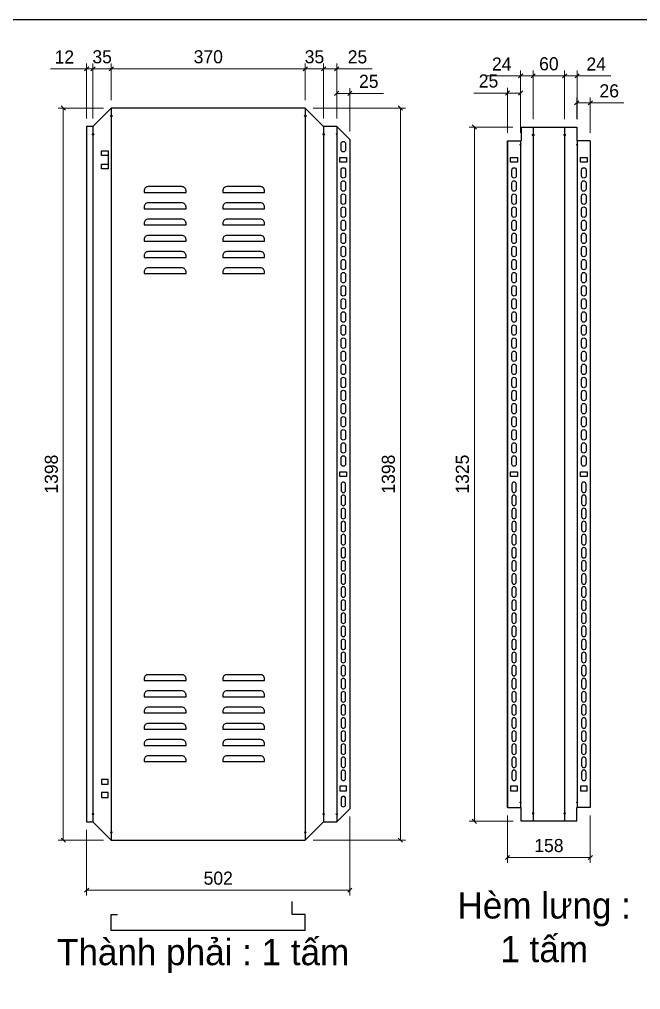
# Model space of a CAD drawing. Header units: millimetres. Extents: x 0 to 4455, y 0 to 3150.
# Drawn here: x 1894 to 3079, y 1298 to 3150 of the extents above; entities that cross this region are included whole.
import ezdxf
from ezdxf.enums import TextEntityAlignment as Align

# ---------------------------------------------------------------- set-up
doc = ezdxf.new("R2010")
doc.units = ezdxf.units.MM
doc.layers.add('CNC', color=7, linetype='Continuous')
doc.layers.add('DIM', color=253, linetype='Continuous')
doc.styles.add('Tahoma (Input Text)', font='tahoma.ttf')
doc.dimstyles.new('Dim-25', dxfattribs={"dimtxt": 25, "dimasz": 8, "dimexe": 10, "dimexo": 15, "dimgap": 10, "dimtad": 1, "dimdec": 0, "dimtxsty": 'Standard', "dimblk": 'OBLIQUE', "dimcen": 10, "dimclrd": 5, "dimclre": 5, "dimclrt": 3, "dimazin": 3, "dimtfac": 1, "dimtdec": 0, "dimtmove": 0, "dimatfit": 3, "dimldrblk": 'OBLIQUE', "dimlwd": 9, "dimlwe": 9})

# ---------------------------------------------------------------- blocks, each defined once
blk = doc.blocks.new('khungtenAsean2')
at = {"color": 7}
blk.add_lwpolyline([(0, 0), (2970, 0), (2970, -2100), (0, -2100)], close=True, dxfattribs=at)
at = {"color": 1, "style": 'Tahoma (Input Text)', "flags": 8}
for tag, p in [('#01', (137.1, -2021.3)), ('#03', (506.6, -2019.3)), ('#05', (1106.6, -2021.3)), ('#07', (1834.7, -2021.3)), ('#09', (2146.7, -2021.3)), ('#02', (98.5, -2081.3)), ('#04', (486.1, -2081.3)), ('#06', (1065.3, -2081.3)), ('#08', (1817.4, -2081.3)), ('#10', (2146.7, -2081.3))]:
    blk.add_attdef(tag, p, '', height=25, dxfattribs=at)
blk.add_attdef('#11', text='', height=25, dxfattribs=at).set_placement((2915, -2067.3), align=Align.CENTER)
blk = doc.blocks.new('*D10')
at = {"color": 0, "linetype": 'ByBlock', "lineweight": -2}
for p, q in [((1981.2, 2976.7), (1973.2, 2984.7)), ((1973.2, 1587.1), (1981.2, 1579.1))]:
    blk.add_line(p, q, dxfattribs=at)
at = {"layer": 'Defpoints', "color": 0, "transparency": 16777216}
for p in [(2068.8, 2980.7), (1977.2, 1583.1), (2068.8, 1583.1)]:
    blk.add_point(p, dxfattribs=at)
at = {"layer": 'DIM', "color": 5, "lineweight": 9, "transparency": 16777216}
for p, q in [((2053.8, 2980.7), (1967.2, 2980.7)), ((1977.2, 2980.7), (1977.2, 1583.1)), ((2053.8, 1583.1), (1967.2, 1583.1))]:
    blk.add_line(p, q, dxfattribs=at)
at = {"layer": 'DIM', "color": 3, "transparency": 16777216, "insert": (1954.5, 2281.9), "char_height": 25, "attachment_point": 5, "rotation": 90}
blk.add_mtext('1398', dxfattribs=at)
blk = doc.blocks.new('_Oblique')
at = {"color": 0, "linetype": 'ByBlock', "lineweight": -2}
blk.add_line((-0.5, -0.5), (0.5, 0.5), dxfattribs=at)
blk = doc.blocks.new('*D11')
at = {"color": 0, "linetype": 'ByBlock', "lineweight": -2}
for p, q in [((2072.8, 3059.7), (2064.8, 3051.7)), ((2434.8, 3051.7), (2442.8, 3059.7))]:
    blk.add_line(p, q, dxfattribs=at)
at = {"layer": 'Defpoints', "color": 0, "transparency": 16777216}
for p in [(2068.8, 3055.7), (2068.8, 2980.7), (2438.8, 2980.7)]:
    blk.add_point(p, dxfattribs=at)
at = {"layer": 'DIM', "color": 5, "lineweight": 9, "transparency": 16777216}
for p, q in [((2068.8, 2995.7), (2068.8, 3065.7)), ((2438.8, 2995.7), (2438.8, 3065.7)), ((2438.8, 3055.7), (2068.8, 3055.7))]:
    blk.add_line(p, q, dxfattribs=at)
at = {"layer": 'DIM', "color": 3, "transparency": 16777216, "insert": (2253.8, 3078.5), "char_height": 25, "attachment_point": 5}
blk.add_mtext('370', dxfattribs=at)
blk = doc.blocks.new('*D12')
at = {"color": 0, "linetype": 'ByBlock', "lineweight": -2}
for p, q in [((2037.8, 3059.7), (2029.8, 3051.7)), ((2064.8, 3051.7), (2072.8, 3059.7))]:
    blk.add_line(p, q, dxfattribs=at)
at = {"layer": 'Defpoints', "color": 0, "transparency": 16777216}
for p in [(2033.8, 3055.7), (2068.8, 2980.7), (2033.8, 2945.7)]:
    blk.add_point(p, dxfattribs=at)
at = {"layer": 'DIM', "color": 5, "lineweight": 9, "transparency": 16777216}
for p, q in [((2033.8, 2960.7), (2033.8, 3065.7)), ((2068.8, 2995.7), (2068.8, 3065.7)), ((2068.8, 3055.7), (2033.8, 3055.7))]:
    blk.add_line(p, q, dxfattribs=at)
at = {"layer": 'DIM', "color": 3, "transparency": 16777216, "insert": (2051.3, 3078.5), "char_height": 25, "attachment_point": 5}
blk.add_mtext('35', dxfattribs=at)
blk = doc.blocks.new('*D13')
at = {"color": 0, "linetype": 'ByBlock', "lineweight": -2}
for p, q in [((2017.8, 3051.7), (2025.8, 3059.7)), ((2037.8, 3059.7), (2029.8, 3051.7))]:
    blk.add_line(p, q, dxfattribs=at)
at = {"layer": 'Defpoints', "color": 0, "transparency": 16777216}
for p in [(2021.8, 3055.7), (2021.8, 2945.7), (2033.8, 2945.7)]:
    blk.add_point(p, dxfattribs=at)
at = {"layer": 'DIM', "color": 5, "lineweight": 9, "transparency": 16777216}
for p, q in [((2021.8, 2960.7), (2021.8, 3065.7)), ((2033.8, 2960.7), (2033.8, 3065.7)), ((2021.8, 3055.7), (1952.6, 3055.7)), ((2033.8, 3055.7), (2021.8, 3055.7)), ((2033.8, 3055.7), (2041.8, 3055.7))]:
    blk.add_line(p, q, dxfattribs=at)
at = {"layer": 'DIM', "color": 3, "transparency": 16777216, "insert": (1979.2, 3078.2), "char_height": 25, "attachment_point": 5}
blk.add_mtext('12', dxfattribs=at)
blk = doc.blocks.new('*D14')
at = {"color": 0, "linetype": 'ByBlock', "lineweight": -2}
for p, q in [((2025.8, 1491.8), (2017.8, 1483.8)), ((2519.8, 1483.8), (2527.8, 1491.8))]:
    blk.add_line(p, q, dxfattribs=at)
at = {"layer": 'Defpoints', "color": 0, "transparency": 16777216}
for p in [(2523.8, 1643.1), (2021.8, 1618.1), (2021.8, 1487.8)]:
    blk.add_point(p, dxfattribs=at)
at = {"layer": 'DIM', "color": 5, "lineweight": 9, "transparency": 16777216}
for p, q in [((2523.8, 1628.1), (2523.8, 1477.8)), ((2021.8, 1603.1), (2021.8, 1477.8)), ((2523.8, 1487.8), (2021.8, 1487.8))]:
    blk.add_line(p, q, dxfattribs=at)
at = {"layer": 'DIM', "color": 3, "transparency": 16777216, "insert": (2272.8, 1510.5), "char_height": 25, "attachment_point": 5}
blk.add_mtext('502', dxfattribs=at)
blk = doc.blocks.new('*D15')
at = {"color": 0, "linetype": 'ByBlock', "lineweight": -2}
for p, q in [((2442.8, 3059.7), (2434.8, 3051.7)), ((2469.8, 3051.7), (2477.8, 3059.7))]:
    blk.add_line(p, q, dxfattribs=at)
at = {"layer": 'Defpoints', "color": 0, "transparency": 16777216}
for p in [(2473.8, 3055.7), (2438.8, 2980.7), (2473.8, 2945.7)]:
    blk.add_point(p, dxfattribs=at)
at = {"layer": 'DIM', "color": 5, "lineweight": 9, "transparency": 16777216}
for p, q in [((2438.8, 2995.7), (2438.8, 3065.7)), ((2473.8, 2960.7), (2473.8, 3065.7)), ((2438.8, 3055.7), (2473.8, 3055.7))]:
    blk.add_line(p, q, dxfattribs=at)
at = {"layer": 'DIM', "color": 3, "transparency": 16777216, "insert": (2456.3, 3078.5), "char_height": 25, "attachment_point": 5}
blk.add_mtext('35', dxfattribs=at)
blk = doc.blocks.new('*D16')
at = {"color": 0, "linetype": 'ByBlock', "lineweight": -2}
for p, q in [((2477.8, 3059.7), (2469.8, 3051.7)), ((2494.8, 3051.7), (2502.8, 3059.7))]:
    blk.add_line(p, q, dxfattribs=at)
at = {"layer": 'Defpoints', "color": 0, "transparency": 16777216}
for p in [(2498.8, 3055.7), (2473.8, 2945.7), (2498.8, 2945.7)]:
    blk.add_point(p, dxfattribs=at)
at = {"layer": 'DIM', "color": 5, "lineweight": 9, "transparency": 16777216}
for p, q in [((2473.8, 2960.7), (2473.8, 3065.7)), ((2498.8, 2960.7), (2498.8, 3065.7)), ((2473.8, 3055.7), (2498.8, 3055.7)), ((2498.8, 3055.7), (2566.6, 3055.7))]:
    blk.add_line(p, q, dxfattribs=at)
at = {"layer": 'DIM', "color": 3, "transparency": 16777216, "insert": (2538.4, 3078.4), "char_height": 25, "attachment_point": 5}
blk.add_mtext('25', dxfattribs=at)
blk = doc.blocks.new('*D17')
at = {"color": 0, "linetype": 'ByBlock', "lineweight": -2}
for p, q in [((2502.8, 3012.8), (2494.8, 3004.8)), ((2519.8, 3004.8), (2527.8, 3012.8))]:
    blk.add_line(p, q, dxfattribs=at)
at = {"layer": 'Defpoints', "color": 0, "transparency": 16777216}
for p in [(2523.8, 3008.8), (2498.8, 2945.7), (2523.8, 2920.7)]:
    blk.add_point(p, dxfattribs=at)
at = {"layer": 'DIM', "color": 5, "lineweight": 9, "transparency": 16777216}
for p, q in [((2498.8, 2960.7), (2498.8, 3018.8)), ((2498.8, 3008.8), (2523.8, 3008.8)), ((2523.8, 2935.7), (2523.8, 3018.8)), ((2523.8, 3008.8), (2588.3, 3008.8))]:
    blk.add_line(p, q, dxfattribs=at)
at = {"layer": 'DIM', "color": 3, "transparency": 16777216, "insert": (2560, 3031.6), "char_height": 25, "attachment_point": 5}
blk.add_mtext('25', dxfattribs=at)
blk = doc.blocks.new('f3daunguoc')
at = {"layer": 'CNC', "color": 2, "lineweight": -3}
blk.add_circle((0, 0), 1.5, dxfattribs=at)
blk = doc.blocks.new('f2dauxuoi')
at = {"layer": 'CNC', "color": 2, "lineweight": -3}
blk.add_circle((0, 0), 1, dxfattribs=at)
blk = doc.blocks.new('*D18')
at = {"color": 0, "linetype": 'ByBlock', "lineweight": -2}
for p, q in [((2624.2, 2976.7), (2616.2, 2984.7)), ((2616.2, 1587.1), (2624.2, 1579.1))]:
    blk.add_line(p, q, dxfattribs=at)
at = {"layer": 'Defpoints', "color": 0, "transparency": 16777216}
for p in [(2438.8, 2980.7), (2438.8, 1583.1), (2620.2, 1583.1)]:
    blk.add_point(p, dxfattribs=at)
at = {"layer": 'DIM', "color": 5, "lineweight": 9, "transparency": 16777216}
for p, q in [((2453.8, 2980.7), (2630.2, 2980.7)), ((2620.2, 2980.7), (2620.2, 1583.1)), ((2453.8, 1583.1), (2630.2, 1583.1))]:
    blk.add_line(p, q, dxfattribs=at)
at = {"layer": 'DIM', "color": 3, "transparency": 16777216, "insert": (2597.4, 2281.9), "char_height": 25, "attachment_point": 5, "rotation": 90}
blk.add_mtext('1398', dxfattribs=at)
blk = doc.blocks.new('*D22')
at = {"color": 0, "linetype": 'ByBlock', "lineweight": -2}
for p, q in [((2960.6, 2994.7), (2952.6, 2986.7)), ((2978.6, 2986.7), (2986.6, 2994.7))]:
    blk.add_line(p, q, dxfattribs=at)
at = {"layer": 'Defpoints', "color": 0, "transparency": 16777216}
for p in [(2982.6, 2990.7), (2956.6, 2944.5), (2982.6, 2918.5)]:
    blk.add_point(p, dxfattribs=at)
at = {"layer": 'DIM', "color": 5, "lineweight": 9, "transparency": 16777216}
for p, q in [((2956.6, 2959.5), (2956.6, 3000.7)), ((2982.6, 2933.5), (2982.6, 3000.7)), ((2956.6, 2990.7), (2982.6, 2990.7)), ((2982.6, 2990.7), (3046.8, 2990.7))]:
    blk.add_line(p, q, dxfattribs=at)
at = {"layer": 'DIM', "color": 3, "transparency": 16777216, "insert": (3018.7, 3013.5), "char_height": 25, "attachment_point": 5}
blk.add_mtext('26', dxfattribs=at)
blk = doc.blocks.new('*D23')
at = {"color": 0, "linetype": 'ByBlock', "lineweight": -2}
for p, q in [((2937.6, 3046.3), (2929.6, 3038.3)), ((2953.6, 3038.3), (2961.6, 3046.3))]:
    blk.add_line(p, q, dxfattribs=at)
at = {"layer": 'Defpoints', "color": 0, "transparency": 16777216}
for p in [(2933.6, 3042.3), (2933.6, 2944.5), (2957.6, 2944.5)]:
    blk.add_point(p, dxfattribs=at)
at = {"layer": 'DIM', "color": 5, "lineweight": 9, "transparency": 16777216}
for p, q in [((2933.6, 2959.5), (2933.6, 3052.3)), ((2933.6, 3042.3), (2957.6, 3042.3)), ((2957.6, 2959.5), (2957.6, 3052.3)), ((2957.6, 3042.3), (3021.9, 3042.3))]:
    blk.add_line(p, q, dxfattribs=at)
at = {"layer": 'DIM', "color": 3, "transparency": 16777216, "insert": (2993.8, 3064.8), "char_height": 25, "attachment_point": 5}
blk.add_mtext('24', dxfattribs=at)
blk = doc.blocks.new('*D24')
at = {"color": 0, "linetype": 'ByBlock', "lineweight": -2}
for p, q in [((2877.6, 3046.3), (2869.6, 3038.3)), ((2929.6, 3038.3), (2937.6, 3046.3))]:
    blk.add_line(p, q, dxfattribs=at)
at = {"layer": 'Defpoints', "color": 0, "transparency": 16777216}
for p in [(2873.6, 3042.3), (2873.6, 2944.5), (2933.6, 2944.5)]:
    blk.add_point(p, dxfattribs=at)
at = {"layer": 'DIM', "color": 5, "lineweight": 9, "transparency": 16777216}
for p, q in [((2873.6, 2959.5), (2873.6, 3052.3)), ((2933.6, 3042.3), (2873.6, 3042.3)), ((2933.6, 2959.5), (2933.6, 3052.3))]:
    blk.add_line(p, q, dxfattribs=at)
at = {"layer": 'DIM', "color": 3, "transparency": 16777216, "insert": (2903.6, 3065.1), "char_height": 25, "attachment_point": 5}
blk.add_mtext('60', dxfattribs=at)
blk = doc.blocks.new('*D25')
at = {"color": 0, "linetype": 'ByBlock', "lineweight": -2}
for p, q in [((2853.6, 3046.3), (2845.6, 3038.3)), ((2869.6, 3038.3), (2877.6, 3046.3))]:
    blk.add_line(p, q, dxfattribs=at)
at = {"layer": 'Defpoints', "color": 0, "transparency": 16777216}
for p in [(2849.6, 3042.3), (2873.6, 2944.5), (2849.6, 2918.5)]:
    blk.add_point(p, dxfattribs=at)
at = {"layer": 'DIM', "color": 5, "lineweight": 9, "transparency": 16777216}
for p, q in [((2849.6, 3042.3), (2785.5, 3042.3)), ((2849.6, 2933.5), (2849.6, 3052.3)), ((2873.6, 3042.3), (2849.6, 3042.3)), ((2873.6, 2959.5), (2873.6, 3052.3))]:
    blk.add_line(p, q, dxfattribs=at)
at = {"layer": 'DIM', "color": 3, "transparency": 16777216, "insert": (2813.6, 3064.8), "char_height": 25, "attachment_point": 5}
blk.add_mtext('24', dxfattribs=at)
blk = doc.blocks.new('*D26')
at = {"color": 0, "linetype": 'ByBlock', "lineweight": -2}
for p, q in [((2765.4, 2940.5), (2757.4, 2948.5)), ((2757.4, 1623.3), (2765.4, 1615.3))]:
    blk.add_line(p, q, dxfattribs=at)
at = {"layer": 'Defpoints', "color": 0, "transparency": 16777216}
for p in [(2849.6, 2944.5), (2761.4, 1619.3), (2850.6, 1619.3)]:
    blk.add_point(p, dxfattribs=at)
at = {"layer": 'DIM', "color": 5, "lineweight": 9, "transparency": 16777216}
for p, q in [((2834.6, 2944.5), (2751.4, 2944.5)), ((2761.4, 2944.5), (2761.4, 1619.3)), ((2835.6, 1619.3), (2751.4, 1619.3))]:
    blk.add_line(p, q, dxfattribs=at)
at = {"layer": 'DIM', "color": 3, "transparency": 16777216, "insert": (2738.6, 2281.9), "char_height": 25, "attachment_point": 5, "rotation": 90}
blk.add_mtext('1325', dxfattribs=at)
blk = doc.blocks.new('*D27')
at = {"color": 0, "linetype": 'ByBlock', "lineweight": -2}
for p, q in [((2828.6, 3013.5), (2820.6, 3005.5)), ((2845.6, 3005.5), (2853.6, 3013.5))]:
    blk.add_line(p, q, dxfattribs=at)
at = {"layer": 'Defpoints', "color": 0, "transparency": 16777216}
for p in [(2824.6, 3009.5), (2849.6, 2944.5), (2824.6, 2918.5)]:
    blk.add_point(p, dxfattribs=at)
at = {"layer": 'DIM', "color": 5, "lineweight": 9, "transparency": 16777216}
for p, q in [((2824.6, 2933.5), (2824.6, 3019.5)), ((2849.6, 2959.5), (2849.6, 3019.5)), ((2824.6, 3009.5), (2760.2, 3009.5)), ((2849.6, 3009.5), (2824.6, 3009.5))]:
    blk.add_line(p, q, dxfattribs=at)
at = {"layer": 'DIM', "color": 3, "transparency": 16777216, "insert": (2788.4, 3032.3), "char_height": 25, "attachment_point": 5}
blk.add_mtext('25', dxfattribs=at)
blk = doc.blocks.new('*D28')
at = {"color": 0, "linetype": 'ByBlock', "lineweight": -2}
for p, q in [((2828.6, 1554.1), (2820.6, 1546.1)), ((2978.6, 1546.1), (2986.6, 1554.1))]:
    blk.add_line(p, q, dxfattribs=at)
at = {"layer": 'Defpoints', "color": 0, "transparency": 16777216}
for p in [(2824.6, 1645.3), (2982.6, 1645.3), (2982.6, 1550.1)]:
    blk.add_point(p, dxfattribs=at)
at = {"layer": 'DIM', "color": 5, "lineweight": 9, "transparency": 16777216}
for p, q in [((2824.6, 1630.3), (2824.6, 1540.1)), ((2982.6, 1630.3), (2982.6, 1540.1)), ((2824.6, 1550.1), (2982.6, 1550.1))]:
    blk.add_line(p, q, dxfattribs=at)
at = {"layer": 'DIM', "color": 3, "transparency": 16777216, "insert": (2903.6, 1572.8), "char_height": 25, "attachment_point": 5}
blk.add_mtext('158', dxfattribs=at)

msp = doc.modelspace()

# ---------------------------------------------------------------- linework, layer by layer
at = {"color": 7}
for p, q in [((2068.8, 2980.7), (2033.8, 2945.7)), ((2068.8, 2980.7), (2068.8, 1583.1)), ((2438.8, 2980.7), (2438.8, 1583.1)), ((2473.8, 2945.7), (2438.8, 2980.7)), ((2033.8, 2945.7), (2033.8, 1618.1)), ((2473.8, 2945.7), (2473.8, 1618.1)), ((2498.8, 2945.7), (2498.8, 1618.1)), ((2498.8, 2945.7), (2523.8, 2920.7)), ((2873.6, 2944.5), (2873.6, 1619.3)), ((2933.6, 2944.5), (2933.6, 1619.3)), ((2523.8, 2920.7), (2523.8, 1643.1)), ((2824.6, 2918.5), (2824.6, 1645.3)), ((2849.6, 2918.5), (2849.6, 1645.3)), ((2957.6, 2918.5), (2957.6, 1645.3)), ((2982.6, 2918.5), (2982.6, 1645.3)), ((2498.8, 1618.1), (2523.8, 1643.1)), ((2068.8, 1583.1), (2033.8, 1618.1)), ((2473.8, 1618.1), (2438.8, 1583.1)), ((2413.8, 1441), (2413.8, 1466)), ((2068.8, 1411), (2068.8, 1441)), ((2068.8, 1441), (2080.8, 1441)), ((2438.8, 1441), (2413.8, 1441)), ((2438.8, 1411), (2438.8, 1441)), ((2438.8, 1411), (2068.8, 1411))]:
    msp.add_line(p, q, dxfattribs=at)
for p, q in [((2850.6, 2944.5), (2850.6, 2918.5)), ((2956.6, 2944.5), (2956.6, 2918.5)), ((2824.6, 2918.5), (2850.6, 2918.5)), ((2982.6, 2918.5), (2956.6, 2918.5)), ((2063, 2889.9), (2063, 2873.9)), ((2824.6, 1645.3), (2850.6, 1645.3)), ((2850.6, 1619.3), (2850.6, 1645.3)), ((2982.6, 1645.3), (2956.6, 1645.3)), ((2956.6, 1619.3), (2956.6, 1645.3))]:
    msp.add_line(p, q)
for points in [[(2438.8, 2980.7), (2068.8, 2980.7)], [(2033.8, 2945.7), (2021.8, 2945.7), (2021.8, 1618.1), (2033.8, 1618.1)], [(2498.8, 2945.7), (2473.8, 2945.7)], [(2473.8, 1618.1), (2498.8, 1618.1)], [(2068.8, 1583.1), (2438.8, 1583.1)]]:
    msp.add_lwpolyline(points, dxfattribs=at)
for points in [[(2850.6, 2944.5), (2956.6, 2944.5)], [(2824.6, 1645.3), (2824.6, 2918.5)], [(2982.6, 2918.5), (2982.6, 1645.3)], [(2956.6, 1619.3), (2850.6, 1619.3)]]:
    msp.add_lwpolyline(points)
at = {"color": 2, "ltscale": 0.5}
for points in [[(2515.6, 2901.2, -1), (2507.1, 2901.2), (2507.1, 2912.7, -1), (2515.6, 2912.7)], [(2515.6, 2851.2, -1), (2507.1, 2851.2), (2507.1, 2862.7, -1), (2515.6, 2862.7)], [(2841.4, 2851.2, -1), (2832.9, 2851.2), (2832.9, 2862.7, -1), (2841.4, 2862.7)], [(2974.4, 2851.2, -1), (2965.9, 2851.2), (2965.9, 2862.7, -1), (2974.4, 2862.7)], [(2515.6, 2826.2, -1), (2507.1, 2826.2), (2507.1, 2837.7, -1), (2515.6, 2837.7)], [(2841.4, 2826.2, -1), (2832.9, 2826.2), (2832.9, 2837.7, -1), (2841.4, 2837.7)], [(2974.4, 2826.2, -1), (2965.9, 2826.2), (2965.9, 2837.7, -1), (2974.4, 2837.7)], [(2515.6, 2801.2, -1), (2507.1, 2801.2), (2507.1, 2812.7, -1), (2515.6, 2812.7)], [(2841.4, 2801.2, -1), (2832.9, 2801.2), (2832.9, 2812.7, -1), (2841.4, 2812.7)], [(2974.4, 2801.2, -1), (2965.9, 2801.2), (2965.9, 2812.7, -1), (2974.4, 2812.7)], [(2515.6, 2776.2, -1), (2507.1, 2776.2), (2507.1, 2787.7, -1), (2515.6, 2787.7)], [(2841.4, 2776.2, -1), (2832.9, 2776.2), (2832.9, 2787.7, -1), (2841.4, 2787.7)], [(2974.4, 2776.2, -1), (2965.9, 2776.2), (2965.9, 2787.7, -1), (2974.4, 2787.7)], [(2515.6, 2751.2, -1), (2507.1, 2751.2), (2507.1, 2762.7, -1), (2515.6, 2762.7)], [(2841.4, 2751.2, -1), (2832.9, 2751.2), (2832.9, 2762.7, -1), (2841.4, 2762.7)], [(2974.4, 2751.2, -1), (2965.9, 2751.2), (2965.9, 2762.7, -1), (2974.4, 2762.7)], [(2515.6, 2726.2, -1), (2507.1, 2726.2), (2507.1, 2737.7, -1), (2515.6, 2737.7)], [(2841.4, 2726.2, -1), (2832.9, 2726.2), (2832.9, 2737.7, -1), (2841.4, 2737.7)], [(2974.4, 2726.2, -1), (2965.9, 2726.2), (2965.9, 2737.7, -1), (2974.4, 2737.7)], [(2515.6, 2701.2, -1), (2507.1, 2701.2), (2507.1, 2712.7, -1), (2515.6, 2712.7)], [(2841.4, 2701.2, -1), (2832.9, 2701.2), (2832.9, 2712.7, -1), (2841.4, 2712.7)], [(2974.4, 2701.2, -1), (2965.9, 2701.2), (2965.9, 2712.7, -1), (2974.4, 2712.7)], [(2515.6, 2676.2, -1), (2507.1, 2676.2), (2507.1, 2687.7, -1), (2515.6, 2687.7)], [(2841.4, 2676.2, -1), (2832.9, 2676.2), (2832.9, 2687.7, -1), (2841.4, 2687.7)], [(2974.4, 2676.2, -1), (2965.9, 2676.2), (2965.9, 2687.7, -1), (2974.4, 2687.7)], [(2515.6, 2651.2, -1), (2507.1, 2651.2), (2507.1, 2662.7, -1), (2515.6, 2662.7)], [(2841.4, 2651.2, -1), (2832.9, 2651.2), (2832.9, 2662.7, -1), (2841.4, 2662.7)], [(2974.4, 2651.2, -1), (2965.9, 2651.2), (2965.9, 2662.7, -1), (2974.4, 2662.7)], [(2515.6, 2626.2, -1), (2507.1, 2626.2), (2507.1, 2637.7, -1), (2515.6, 2637.7)], [(2841.4, 2626.2, -1), (2832.9, 2626.2), (2832.9, 2637.7, -1), (2841.4, 2637.7)], [(2974.4, 2626.2, -1), (2965.9, 2626.2), (2965.9, 2637.7, -1), (2974.4, 2637.7)], [(2515.6, 2601.2, -1), (2507.1, 2601.2), (2507.1, 2612.7, -1), (2515.6, 2612.7)], [(2841.4, 2601.2, -1), (2832.9, 2601.2), (2832.9, 2612.7, -1), (2841.4, 2612.7)], [(2974.4, 2601.2, -1), (2965.9, 2601.2), (2965.9, 2612.7, -1), (2974.4, 2612.7)], [(2515.6, 2576.2, -1), (2507.1, 2576.2), (2507.1, 2587.7, -1), (2515.6, 2587.7)], [(2841.4, 2576.2, -1), (2832.9, 2576.2), (2832.9, 2587.7, -1), (2841.4, 2587.7)], [(2974.4, 2576.2, -1), (2965.9, 2576.2), (2965.9, 2587.7, -1), (2974.4, 2587.7)], [(2515.6, 2551.2, -1), (2507.1, 2551.2), (2507.1, 2562.7, -1), (2515.6, 2562.7)], [(2841.4, 2551.2, -1), (2832.9, 2551.2), (2832.9, 2562.7, -1), (2841.4, 2562.7)], [(2974.4, 2551.2, -1), (2965.9, 2551.2), (2965.9, 2562.7, -1), (2974.4, 2562.7)], [(2515.6, 2526.2, -1), (2507.1, 2526.2), (2507.1, 2537.7, -1), (2515.6, 2537.7)], [(2841.4, 2526.2, -1), (2832.9, 2526.2), (2832.9, 2537.7, -1), (2841.4, 2537.7)], [(2974.4, 2526.2, -1), (2965.9, 2526.2), (2965.9, 2537.7, -1), (2974.4, 2537.7)], [(2515.6, 2501.2, -1), (2507.1, 2501.2), (2507.1, 2512.7, -1), (2515.6, 2512.7)], [(2841.4, 2501.2, -1), (2832.9, 2501.2), (2832.9, 2512.7, -1), (2841.4, 2512.7)], [(2974.4, 2501.2, -1), (2965.9, 2501.2), (2965.9, 2512.7, -1), (2974.4, 2512.7)], [(2515.6, 2476.2, -1), (2507.1, 2476.2), (2507.1, 2487.7, -1), (2515.6, 2487.7)], [(2841.4, 2476.2, -1), (2832.9, 2476.2), (2832.9, 2487.7, -1), (2841.4, 2487.7)], [(2974.4, 2476.2, -1), (2965.9, 2476.2), (2965.9, 2487.7, -1), (2974.4, 2487.7)], [(2515.6, 2451.2, -1), (2507.1, 2451.2), (2507.1, 2462.7, -1), (2515.6, 2462.7)], [(2841.4, 2451.2, -1), (2832.9, 2451.2), (2832.9, 2462.7, -1), (2841.4, 2462.7)], [(2974.4, 2451.2, -1), (2965.9, 2451.2), (2965.9, 2462.7, -1), (2974.4, 2462.7)], [(2515.6, 2426.2, -1), (2507.1, 2426.2), (2507.1, 2437.7, -1), (2515.6, 2437.7)], [(2841.4, 2426.2, -1), (2832.9, 2426.2), (2832.9, 2437.7, -1), (2841.4, 2437.7)], [(2974.4, 2426.2, -1), (2965.9, 2426.2), (2965.9, 2437.7, -1), (2974.4, 2437.7)], [(2515.6, 2401.2, -1), (2507.1, 2401.2), (2507.1, 2412.7, -1), (2515.6, 2412.7)], [(2841.4, 2401.2, -1), (2832.9, 2401.2), (2832.9, 2412.7, -1), (2841.4, 2412.7)], [(2974.4, 2401.2, -1), (2965.9, 2401.2), (2965.9, 2412.7, -1), (2974.4, 2412.7)], [(2515.6, 2376.2, -1), (2507.1, 2376.2), (2507.1, 2387.7, -1), (2515.6, 2387.7)], [(2841.4, 2376.2, -1), (2832.9, 2376.2), (2832.9, 2387.7, -1), (2841.4, 2387.7)], [(2974.4, 2376.2, -1), (2965.9, 2376.2), (2965.9, 2387.7, -1), (2974.4, 2387.7)], [(2515.6, 2351.2, -1), (2507.1, 2351.2), (2507.1, 2362.7, -1), (2515.6, 2362.7)], [(2841.4, 2351.2, -1), (2832.9, 2351.2), (2832.9, 2362.7, -1), (2841.4, 2362.7)], [(2974.4, 2351.2, -1), (2965.9, 2351.2), (2965.9, 2362.7, -1), (2974.4, 2362.7)], [(2515.6, 2326.2, -1), (2507.1, 2326.2), (2507.1, 2337.7, -1), (2515.6, 2337.7)], [(2841.4, 2326.2, -1), (2832.9, 2326.2), (2832.9, 2337.7, -1), (2841.4, 2337.7)], [(2974.4, 2326.2, -1), (2965.9, 2326.2), (2965.9, 2337.7, -1), (2974.4, 2337.7)], [(2515.6, 2301.2, -1), (2507.1, 2301.2), (2507.1, 2312.7, -1), (2515.6, 2312.7)], [(2841.4, 2301.2, -1), (2832.9, 2301.2), (2832.9, 2312.7, -1), (2841.4, 2312.7)], [(2974.4, 2301.2, -1), (2965.9, 2301.2), (2965.9, 2312.7, -1), (2974.4, 2312.7)], [(2515.6, 2262.6, 1), (2507.1, 2262.6), (2507.1, 2251.1, 1), (2515.6, 2251.1)], [(2841.4, 2262.6, 1), (2832.9, 2262.6), (2832.9, 2251.1, 1), (2841.4, 2251.1)], [(2974.4, 2262.6, 1), (2965.9, 2262.6), (2965.9, 2251.1, 1), (2974.4, 2251.1)], [(2515.6, 2237.6, 1), (2507.1, 2237.6), (2507.1, 2226.1, 1), (2515.6, 2226.1)], [(2841.4, 2237.6, 1), (2832.9, 2237.6), (2832.9, 2226.1, 1), (2841.4, 2226.1)], [(2974.4, 2237.6, 1), (2965.9, 2237.6), (2965.9, 2226.1, 1), (2974.4, 2226.1)], [(2515.6, 2212.6, 1), (2507.1, 2212.6), (2507.1, 2201.1, 1), (2515.6, 2201.1)], [(2841.4, 2212.6, 1), (2832.9, 2212.6), (2832.9, 2201.1, 1), (2841.4, 2201.1)], [(2974.4, 2212.6, 1), (2965.9, 2212.6), (2965.9, 2201.1, 1), (2974.4, 2201.1)], [(2515.6, 2187.6, 1), (2507.1, 2187.6), (2507.1, 2176.1, 1), (2515.6, 2176.1)], [(2841.4, 2187.6, 1), (2832.9, 2187.6), (2832.9, 2176.1, 1), (2841.4, 2176.1)], [(2974.4, 2187.6, 1), (2965.9, 2187.6), (2965.9, 2176.1, 1), (2974.4, 2176.1)], [(2515.6, 2162.6, 1), (2507.1, 2162.6), (2507.1, 2151.1, 1), (2515.6, 2151.1)], [(2841.4, 2162.6, 1), (2832.9, 2162.6), (2832.9, 2151.1, 1), (2841.4, 2151.1)], [(2974.4, 2162.6, 1), (2965.9, 2162.6), (2965.9, 2151.1, 1), (2974.4, 2151.1)], [(2515.6, 2137.6, 1), (2507.1, 2137.6), (2507.1, 2126.1, 1), (2515.6, 2126.1)], [(2841.4, 2137.6, 1), (2832.9, 2137.6), (2832.9, 2126.1, 1), (2841.4, 2126.1)], [(2974.4, 2137.6, 1), (2965.9, 2137.6), (2965.9, 2126.1, 1), (2974.4, 2126.1)], [(2515.6, 2112.6, 1), (2507.1, 2112.6), (2507.1, 2101.1, 1), (2515.6, 2101.1)], [(2841.4, 2112.6, 1), (2832.9, 2112.6), (2832.9, 2101.1, 1), (2841.4, 2101.1)], [(2974.4, 2112.6, 1), (2965.9, 2112.6), (2965.9, 2101.1, 1), (2974.4, 2101.1)], [(2515.6, 2087.6, 1), (2507.1, 2087.6), (2507.1, 2076.1, 1), (2515.6, 2076.1)], [(2841.4, 2087.6, 1), (2832.9, 2087.6), (2832.9, 2076.1, 1), (2841.4, 2076.1)], [(2974.4, 2087.6, 1), (2965.9, 2087.6), (2965.9, 2076.1, 1), (2974.4, 2076.1)], [(2515.6, 2062.6, 1), (2507.1, 2062.6), (2507.1, 2051.1, 1), (2515.6, 2051.1)], [(2841.4, 2062.6, 1), (2832.9, 2062.6), (2832.9, 2051.1, 1), (2841.4, 2051.1)], [(2974.4, 2062.6, 1), (2965.9, 2062.6), (2965.9, 2051.1, 1), (2974.4, 2051.1)], [(2515.6, 2037.6, 1), (2507.1, 2037.6), (2507.1, 2026.1, 1), (2515.6, 2026.1)], [(2841.4, 2037.6, 1), (2832.9, 2037.6), (2832.9, 2026.1, 1), (2841.4, 2026.1)], [(2974.4, 2037.6, 1), (2965.9, 2037.6), (2965.9, 2026.1, 1), (2974.4, 2026.1)], [(2515.6, 2012.6, 1), (2507.1, 2012.6), (2507.1, 2001.1, 1), (2515.6, 2001.1)], [(2841.4, 2012.6, 1), (2832.9, 2012.6), (2832.9, 2001.1, 1), (2841.4, 2001.1)], [(2974.4, 2012.6, 1), (2965.9, 2012.6), (2965.9, 2001.1, 1), (2974.4, 2001.1)], [(2515.6, 1987.6, 1), (2507.1, 1987.6), (2507.1, 1976.1, 1), (2515.6, 1976.1)], [(2841.4, 1987.6, 1), (2832.9, 1987.6), (2832.9, 1976.1, 1), (2841.4, 1976.1)], [(2974.4, 1987.6, 1), (2965.9, 1987.6), (2965.9, 1976.1, 1), (2974.4, 1976.1)], [(2515.6, 1962.6, 1), (2507.1, 1962.6), (2507.1, 1951.1, 1), (2515.6, 1951.1)], [(2841.4, 1962.6, 1), (2832.9, 1962.6), (2832.9, 1951.1, 1), (2841.4, 1951.1)], [(2974.4, 1962.6, 1), (2965.9, 1962.6), (2965.9, 1951.1, 1), (2974.4, 1951.1)], [(2515.6, 1937.6, 1), (2507.1, 1937.6), (2507.1, 1926.1, 1), (2515.6, 1926.1)], [(2841.4, 1937.6, 1), (2832.9, 1937.6), (2832.9, 1926.1, 1), (2841.4, 1926.1)], [(2974.4, 1937.6, 1), (2965.9, 1937.6), (2965.9, 1926.1, 1), (2974.4, 1926.1)], [(2515.6, 1912.6, 1), (2507.1, 1912.6), (2507.1, 1901.1, 1), (2515.6, 1901.1)], [(2841.4, 1912.6, 1), (2832.9, 1912.6), (2832.9, 1901.1, 1), (2841.4, 1901.1)], [(2974.4, 1912.6, 1), (2965.9, 1912.6), (2965.9, 1901.1, 1), (2974.4, 1901.1)], [(2515.6, 1887.6, 1), (2507.1, 1887.6), (2507.1, 1876.1, 1), (2515.6, 1876.1)], [(2841.4, 1887.6, 1), (2832.9, 1887.6), (2832.9, 1876.1, 1), (2841.4, 1876.1)], [(2974.4, 1887.6, 1), (2965.9, 1887.6), (2965.9, 1876.1, 1), (2974.4, 1876.1)], [(2515.6, 1862.6, 1), (2507.1, 1862.6), (2507.1, 1851.1, 1), (2515.6, 1851.1)], [(2841.4, 1862.6, 1), (2832.9, 1862.6), (2832.9, 1851.1, 1), (2841.4, 1851.1)], [(2974.4, 1862.6, 1), (2965.9, 1862.6), (2965.9, 1851.1, 1), (2974.4, 1851.1)], [(2515.6, 1837.6, 1), (2507.1, 1837.6), (2507.1, 1826.1, 1), (2515.6, 1826.1)], [(2841.4, 1837.6, 1), (2832.9, 1837.6), (2832.9, 1826.1, 1), (2841.4, 1826.1)], [(2974.4, 1837.6, 1), (2965.9, 1837.6), (2965.9, 1826.1, 1), (2974.4, 1826.1)], [(2515.6, 1812.6, 1), (2507.1, 1812.6), (2507.1, 1801.1, 1), (2515.6, 1801.1)], [(2841.4, 1812.6, 1), (2832.9, 1812.6), (2832.9, 1801.1, 1), (2841.4, 1801.1)], [(2974.4, 1812.6, 1), (2965.9, 1812.6), (2965.9, 1801.1, 1), (2974.4, 1801.1)], [(2515.6, 1787.6, 1), (2507.1, 1787.6), (2507.1, 1776.1, 1), (2515.6, 1776.1)], [(2841.4, 1787.6, 1), (2832.9, 1787.6), (2832.9, 1776.1, 1), (2841.4, 1776.1)], [(2974.4, 1787.6, 1), (2965.9, 1787.6), (2965.9, 1776.1, 1), (2974.4, 1776.1)], [(2515.6, 1762.6, 1), (2507.1, 1762.6), (2507.1, 1751.1, 1), (2515.6, 1751.1)], [(2841.4, 1762.6, 1), (2832.9, 1762.6), (2832.9, 1751.1, 1), (2841.4, 1751.1)], [(2974.4, 1762.6, 1), (2965.9, 1762.6), (2965.9, 1751.1, 1), (2974.4, 1751.1)], [(2515.6, 1737.6, 1), (2507.1, 1737.6), (2507.1, 1726.1, 1), (2515.6, 1726.1)], [(2841.4, 1737.6, 1), (2832.9, 1737.6), (2832.9, 1726.1, 1), (2841.4, 1726.1)], [(2974.4, 1737.6, 1), (2965.9, 1737.6), (2965.9, 1726.1, 1), (2974.4, 1726.1)], [(2515.6, 1712.6, 1), (2507.1, 1712.6), (2507.1, 1701.1, 1), (2515.6, 1701.1)], [(2841.4, 1712.6, 1), (2832.9, 1712.6), (2832.9, 1701.1, 1), (2841.4, 1701.1)], [(2974.4, 1712.6, 1), (2965.9, 1712.6), (2965.9, 1701.1, 1), (2974.4, 1701.1)], [(2515.6, 1662.6, 1), (2507.1, 1662.6), (2507.1, 1651.1, 1), (2515.6, 1651.1)]]:
    msp.add_lwpolyline(points, format="xyb", close=True, dxfattribs=at)
at = {"color": 2}
for points in [[(2050, 2898.9), (2063, 2898.9), (2063, 2889.9), (2050, 2889.9)], [(2050, 2873.9), (2063, 2873.9), (2063, 2864.9), (2050, 2864.9)], [(2517.8, 2877.5), (2504.8, 2877.5), (2504.8, 2886.5), (2517.8, 2886.5)], [(2843.6, 2877.5), (2830.6, 2877.5), (2830.6, 2886.5), (2843.6, 2886.5)], [(2976.6, 2877.5), (2963.6, 2877.5), (2963.6, 2886.5), (2976.6, 2886.5)], [(2517.8, 2277.4), (2504.8, 2277.4), (2504.8, 2286.4), (2517.8, 2286.4)], [(2843.6, 2277.4), (2830.6, 2277.4), (2830.6, 2286.4), (2843.6, 2286.4)], [(2976.6, 2277.4), (2963.6, 2277.4), (2963.6, 2286.4), (2976.6, 2286.4)], [(2050, 1689.9), (2063, 1689.9), (2063, 1698.9), (2050, 1698.9)], [(2517.8, 1686.4), (2504.8, 1686.4), (2504.8, 1677.4), (2517.8, 1677.4)], [(2843.6, 1686.4), (2830.6, 1686.4), (2830.6, 1677.4), (2843.6, 1677.4)], [(2976.6, 1686.4), (2963.6, 1686.4), (2963.6, 1677.4), (2976.6, 1677.4)], [(2050, 1664.9), (2063, 1664.9), (2063, 1673.9), (2050, 1673.9)]]:
    msp.add_lwpolyline(points, close=True, dxfattribs=at)
for points in [[(2203.3, 2830.7), (2139.3, 2830.7, 0.414214), (2131.3, 2822.7), (2131.3, 2819.7), (2211.3, 2819.7), (2211.3, 2822.7, 0.414214)], [(2353.3, 2830.7), (2289.3, 2830.7, 0.414214), (2281.3, 2822.7), (2281.3, 2819.7), (2361.3, 2819.7), (2361.3, 2822.7, 0.414214)], [(2203.3, 2799.7), (2139.3, 2799.7, 0.414214), (2131.3, 2791.7), (2131.3, 2788.7), (2211.3, 2788.7), (2211.3, 2791.7, 0.414214)], [(2353.3, 2799.7), (2289.3, 2799.7, 0.414214), (2281.3, 2791.7), (2281.3, 2788.7), (2361.3, 2788.7), (2361.3, 2791.7, 0.414214)], [(2203.3, 2768.7), (2139.3, 2768.7, 0.414214), (2131.3, 2760.7), (2131.3, 2757.7), (2211.3, 2757.7), (2211.3, 2760.7, 0.414214)], [(2353.3, 2768.7), (2289.3, 2768.7, 0.414214), (2281.3, 2760.7), (2281.3, 2757.7), (2361.3, 2757.7), (2361.3, 2760.7, 0.414214)], [(2203.3, 2737.7), (2139.3, 2737.7, 0.414214), (2131.3, 2729.7), (2131.3, 2726.7), (2211.3, 2726.7), (2211.3, 2729.7, 0.414214)], [(2353.3, 2737.7), (2289.3, 2737.7, 0.414214), (2281.3, 2729.7), (2281.3, 2726.7), (2361.3, 2726.7), (2361.3, 2729.7, 0.414214)], [(2203.3, 2706.7), (2139.3, 2706.7, 0.414214), (2131.3, 2698.7), (2131.3, 2695.7), (2211.3, 2695.7), (2211.3, 2698.7, 0.414214)], [(2353.3, 2706.7), (2289.3, 2706.7, 0.414214), (2281.3, 2698.7), (2281.3, 2695.7), (2361.3, 2695.7), (2361.3, 2698.7, 0.414214)], [(2203.3, 2675.7), (2139.3, 2675.7, 0.414214), (2131.3, 2667.7), (2131.3, 2664.7), (2211.3, 2664.7), (2211.3, 2667.7, 0.414214)], [(2353.3, 2675.7), (2289.3, 2675.7, 0.414214), (2281.3, 2667.7), (2281.3, 2664.7), (2361.3, 2664.7), (2361.3, 2667.7, 0.414214)], [(2203.3, 1899.1), (2139.3, 1899.1, 0.414214), (2131.3, 1891.1), (2131.3, 1888.1), (2211.3, 1888.1), (2211.3, 1891.1, 0.414214)], [(2353.3, 1899.1), (2289.3, 1899.1, 0.414214), (2281.3, 1891.1), (2281.3, 1888.1), (2361.3, 1888.1), (2361.3, 1891.1, 0.414214)], [(2203.3, 1868.1), (2139.3, 1868.1, 0.414214), (2131.3, 1860.1), (2131.3, 1857.1), (2211.3, 1857.1), (2211.3, 1860.1, 0.414214)], [(2353.3, 1868.1), (2289.3, 1868.1, 0.414214), (2281.3, 1860.1), (2281.3, 1857.1), (2361.3, 1857.1), (2361.3, 1860.1, 0.414214)], [(2203.3, 1837.1), (2139.3, 1837.1, 0.414214), (2131.3, 1829.1), (2131.3, 1826.1), (2211.3, 1826.1), (2211.3, 1829.1, 0.414214)], [(2353.3, 1837.1), (2289.3, 1837.1, 0.414214), (2281.3, 1829.1), (2281.3, 1826.1), (2361.3, 1826.1), (2361.3, 1829.1, 0.414214)], [(2203.3, 1806.1), (2139.3, 1806.1, 0.414214), (2131.3, 1798.1), (2131.3, 1795.1), (2211.3, 1795.1), (2211.3, 1798.1, 0.414214)], [(2353.3, 1806.1), (2289.3, 1806.1, 0.414214), (2281.3, 1798.1), (2281.3, 1795.1), (2361.3, 1795.1), (2361.3, 1798.1, 0.414214)], [(2203.3, 1775.1), (2139.3, 1775.1, 0.414214), (2131.3, 1767.1), (2131.3, 1764.1), (2211.3, 1764.1), (2211.3, 1767.1, 0.414214)], [(2353.3, 1775.1), (2289.3, 1775.1, 0.414214), (2281.3, 1767.1), (2281.3, 1764.1), (2361.3, 1764.1), (2361.3, 1767.1, 0.414214)], [(2203.3, 1744.1), (2139.3, 1744.1, 0.414214), (2131.3, 1736.1), (2131.3, 1733.1), (2211.3, 1733.1), (2211.3, 1736.1, 0.414214)], [(2353.3, 1744.1), (2289.3, 1744.1, 0.414214), (2281.3, 1736.1), (2281.3, 1733.1), (2361.3, 1733.1), (2361.3, 1736.1, 0.414214)]]:
    msp.add_lwpolyline(points, format="xyb", close=True, dxfattribs=at)
for centre in [(2849.6, 2910.7), (2957.6, 2910.7), (2849.6, 1655.3), (2957.6, 1655.3)]:
    msp.add_circle(centre, 1, dxfattribs=at)

# ---------------------------------------------------------------- block references
at = {"color": 7, "xscale": 1.5, "yscale": 1.5, "zscale": 1.5}
msp.add_blockref('khungtenAsean2', (0, 3150), dxfattribs=at)
at = {"lineweight": -3, "rotation": 180}
for name, p in [('f3daunguoc', (2068.8, 2965.7)), ('f3daunguoc', (2438.8, 2965.7)), ('f3daunguoc', (2033.8, 2930.7)), ('f3daunguoc', (2473.8, 2930.7)), ('f3daunguoc', (2873.6, 2929.5)), ('f3daunguoc', (2933.6, 2929.5)), ('f2dauxuoi', (2498.8, 1633.1))]:
    msp.add_blockref(name, p, dxfattribs=at)
at = {"lineweight": -3, "xscale": -1}
for name, p in [('f2dauxuoi', (2498.8, 2930.7)), ('f3daunguoc', (2033.8, 1633.1)), ('f3daunguoc', (2473.8, 1633.1)), ('f3daunguoc', (2873.6, 1634.3)), ('f3daunguoc', (2933.6, 1634.3)), ('f3daunguoc', (2068.8, 1598.1)), ('f3daunguoc', (2438.8, 1598.1))]:
    msp.add_blockref(name, p, dxfattribs=at)

# ---------------------------------------------------------------- texts
at = {"color": 2, "char_height": 50, "width": 1216.419, "attachment_point": 5}
for s, insert in [('Hèm lưng : \\P1 tấm', (2894.7, 1416.6)), ('Thành phải : 1 tấm', (2244, 1362))]:
    msp.add_mtext(s, dxfattribs=dict(at, insert=insert))

# ---------------------------------------------------------------- dimensions: what is measured, and where the dimension line sits
at = {"layer": 'DIM', "color": 7}
for base, p1, p2, angle, picture, middle in [((2021.8, 3055.7), (2033.8, 2945.7), (2021.8, 2945.7), 180, '*D13', (1979.2, 3078.2)), ((1977.2, 1583.1), (2068.8, 2980.7), (2068.8, 1583.1), 90, '*D10', (1954.5, 2281.9)), ((2021.8, 1487.8), (2523.8, 1643.1), (2021.8, 1618.1), 180, '*D14', (2272.8, 1510.5))]:
    dim = msp.add_linear_dim(base=base, p1=p1, p2=p2, angle=angle, dimstyle='Dim-25', dxfattribs=at)
    dim.commit()
    dim.dimension.update_dxf_attribs({"geometry": picture, "text_midpoint": middle})
for base, p1, p2, picture, middle in [((2033.8, 3055.7), (2068.8, 2980.7), (2033.8, 2945.7), '*D12', (2051.3, 3055.7)), ((2068.8, 3055.7), (2438.8, 2980.7), (2068.8, 2980.7), '*D11', (2253.8, 3055.7)), ((2473.8, 3055.7), (2438.8, 2980.7), (2473.8, 2945.7), '*D15', (2456.3, 3055.7)), ((2498.8, 3055.7), (2473.8, 2945.7), (2498.8, 2945.7), '*D16', (2538.4, 3055.7)), ((2523.8, 3008.8), (2498.8, 2945.7), (2523.8, 2920.7), '*D17', (2560, 3008.8))]:
    dim = msp.add_linear_dim(base=base, p1=p1, p2=p2, angle=180, dimstyle='Dim-25', dxfattribs=at)
    dim.commit()
    dim.dimension.update_dxf_attribs({"geometry": picture, "text_midpoint": middle, "dimtype": 160})
at = {"layer": 'DIM'}
for base, p1, p2, picture, middle in [((2849.6, 3042.3), (2873.6, 2944.5), (2849.6, 2918.5), '*D25', (2813.6, 3064.8)), ((2873.6, 3042.3), (2933.6, 2944.5), (2873.6, 2944.5), '*D24', (2903.6, 3065.1)), ((2824.6, 3009.5), (2849.6, 2944.5), (2824.6, 2918.5), '*D27', (2788.4, 3032.3)), ((2982.6, 2990.7), (2956.6, 2944.5), (2982.6, 2918.5), '*D22', (3018.7, 3013.5)), ((2982.6, 1550.1), (2824.6, 1645.3), (2982.6, 1645.3), '*D28', (2903.6, 1572.8))]:
    dim = msp.add_linear_dim(base=base, p1=p1, p2=p2, dimstyle='Dim-25', dxfattribs=at)
    dim.commit()
    dim.dimension.update_dxf_attribs({"geometry": picture, "text_midpoint": middle})
dim = msp.add_linear_dim(base=(2933.6, 3042.3), p1=(2957.6, 2944.5), p2=(2933.6, 2944.5), dimstyle='Dim-25', dxfattribs=at)
dim.commit()
dim.dimension.update_dxf_attribs({"geometry": '*D23', "text_midpoint": (2993.8, 3042.3), "dimtype": 160})
for base, p1, p2, picture, middle in [((2620.2, 1583.1), (2438.8, 2980.7), (2438.8, 1583.1), '*D18', (2597.4, 2281.9)), ((2761.4, 1619.3), (2849.6, 2944.5), (2850.6, 1619.3), '*D26', (2738.6, 2281.9))]:
    dim = msp.add_linear_dim(base=base, p1=p1, p2=p2, angle=90, dimstyle='Dim-25', dxfattribs=at)
    dim.commit()
    dim.dimension.update_dxf_attribs({"geometry": picture, "text_midpoint": middle})

doc.saveas('drawing.dxf')
